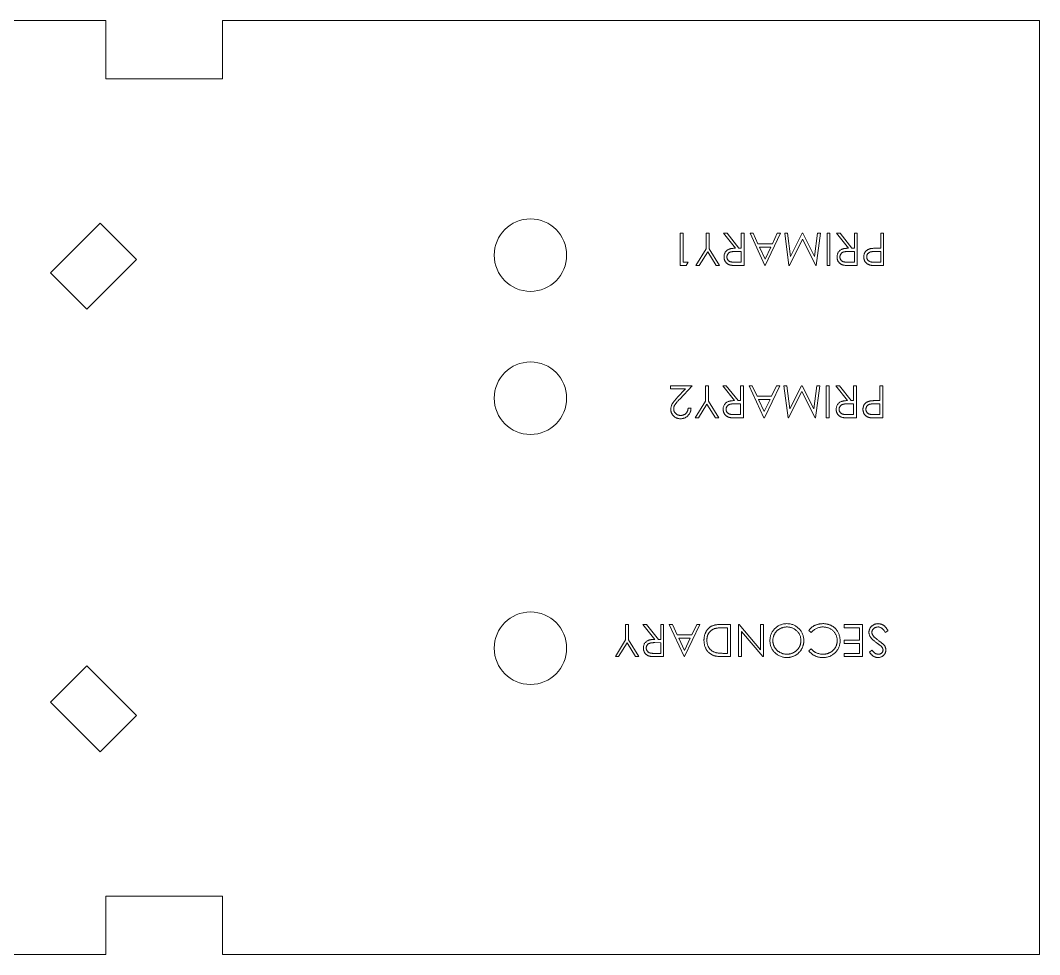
# Model space of a CAD drawing. Header units: millimetres. Extents: x 484 to 740, y 11 to 485.
# Drawn here: x 627.3 to 738.2, y 239.4 to 341 of the extents above; entities that cross this region are included whole.
import ezdxf

# ---------------------------------------------------------------- set-up
doc = ezdxf.new("R2010")
doc.units = ezdxf.units.MM

msp = doc.modelspace()

# ---------------------------------------------------------------- linework, layer by layer
at = {"color": 7, "linetype": 'Continuous', "lineweight": 15}
for p, q in [((636.62, 341), (585.82, 341)), ((636.62, 334.65), (636.62, 341)), ((649.32, 341), (649.32, 334.65)), ((738.22, 341), (649.32, 341)), ((738.22, 239.4), (738.22, 341)), ((649.32, 334.65), (636.62, 334.65)), ((636, 318.93), (630.61, 313.55)), ((639.95, 314.98), (636, 318.93)), ((699.12, 317.84), (699.44, 317.84)), ((699.12, 314.34), (699.12, 317.84)), ((699.44, 317.84), (699.44, 314.69)), ((701.95, 317.84), (702.26, 317.84)), ((701.95, 316.17), (701.95, 317.84)), ((702.26, 317.84), (702.26, 316.17)), ((703.84, 317.84), (704.22, 317.84)), ((705.12, 316.22), (703.84, 317.84)), ((704.22, 317.84), (705.51, 316.22)), ((705.76, 316.22), (705.76, 317.84)), ((705.76, 317.84), (706.08, 317.84)), ((706.08, 317.84), (706.08, 314.34)), ((706.71, 317.84), (707.05, 317.84)), ((708.32, 314.34), (706.71, 317.84)), ((707.05, 317.84), (707.57, 316.71)), ((710.03, 317.84), (708.37, 314.34)), ((709.15, 316.71), (709.68, 317.84)), ((709.68, 317.84), (710.03, 317.84)), ((710.48, 317.84), (710.79, 317.84)), ((710.94, 314.34), (710.48, 317.84)), ((710.79, 317.84), (711.13, 315.32)), ((712.43, 317.21), (710.99, 314.34)), ((711.13, 315.32), (712.39, 317.84)), ((712.39, 317.84), (712.46, 317.84)), ((713.87, 314.34), (712.43, 317.21)), ((712.46, 317.84), (713.73, 315.31)), ((713.73, 315.31), (714.06, 317.84)), ((714.38, 317.84), (713.92, 314.34)), ((714.06, 317.84), (714.38, 317.84)), ((715.1, 314.34), (715.1, 317.84)), ((715.1, 317.84), (715.41, 317.84)), ((715.41, 317.84), (715.41, 314.34)), ((716.13, 317.84), (716.52, 317.84)), ((717.42, 316.22), (716.13, 317.84)), ((716.52, 317.84), (717.8, 316.22)), ((718.06, 316.22), (718.06, 317.84)), ((718.06, 317.84), (718.37, 317.84)), ((718.37, 317.84), (718.37, 314.34)), ((720.93, 316.22), (720.93, 317.84)), ((720.93, 317.84), (721.25, 317.84)), ((721.25, 317.84), (721.25, 314.34)), ((700.83, 314.34), (701.95, 316.17)), ((702.26, 316.17), (703.39, 314.34)), ((705.51, 316.22), (705.76, 316.22)), ((707.57, 316.71), (709.15, 316.71)), ((708.98, 316.35), (707.73, 316.35)), ((707.73, 316.35), (708.35, 315.02)), ((708.35, 315.02), (708.98, 316.35)), ((717.8, 316.22), (718.06, 316.22)), ((720.68, 316.22), (720.93, 316.22)), ((634.57, 309.59), (639.95, 314.98)), ((702.11, 315.84), (701.19, 314.34)), ((703.03, 314.34), (702.11, 315.84)), ((705.76, 315.86), (705.12, 315.87)), ((705.76, 314.69), (705.76, 315.86)), ((718.06, 315.86), (717.42, 315.87)), ((718.06, 314.69), (718.06, 315.86)), ((720.93, 315.86), (720.32, 315.87)), ((720.93, 314.69), (720.93, 315.86)), ((699.77, 314.34), (699.12, 314.34)), ((699.44, 314.69), (699.98, 314.69)), ((699.98, 314.69), (699.77, 314.34)), ((701.19, 314.34), (700.83, 314.34)), ((703.39, 314.34), (703.03, 314.34)), ((705.11, 314.69), (705.76, 314.69)), ((706.08, 314.34), (705.38, 314.34)), ((708.37, 314.34), (708.32, 314.34)), ((710.99, 314.34), (710.94, 314.34)), ((713.92, 314.34), (713.87, 314.34)), ((715.41, 314.34), (715.1, 314.34)), ((717.4, 314.69), (718.06, 314.69)), ((718.37, 314.34), (717.67, 314.34)), ((720.29, 314.69), (720.93, 314.69)), ((721.25, 314.34), (720.56, 314.34)), ((630.61, 313.55), (634.57, 309.59)), ((698.05, 301.26), (700.43, 301.26)), ((698.05, 300.91), (698.05, 301.26)), ((699.68, 300.91), (698.05, 300.91)), ((698.8, 299.97), (699.68, 300.91)), ((700.43, 301.26), (699.07, 299.82)), ((701.86, 301.26), (702.18, 301.26)), ((701.86, 299.6), (701.86, 301.26)), ((702.18, 301.26), (702.18, 299.6)), ((703.75, 301.26), (704.13, 301.26)), ((705.03, 299.65), (703.75, 301.26)), ((704.13, 301.26), (705.42, 299.65)), ((705.68, 299.65), (705.68, 301.26)), ((705.68, 301.26), (705.99, 301.26)), ((705.99, 301.26), (705.99, 297.76)), ((706.62, 301.26), (706.96, 301.26)), ((708.23, 297.76), (706.62, 301.26)), ((706.96, 301.26), (707.48, 300.14)), ((709.94, 301.26), (708.28, 297.76)), ((709.06, 300.14), (709.6, 301.26)), ((709.6, 301.26), (709.94, 301.26)), ((710.39, 301.26), (710.7, 301.26)), ((710.85, 297.76), (710.39, 301.26)), ((710.7, 301.26), (711.04, 298.75)), ((712.34, 300.64), (710.9, 297.76)), ((711.04, 298.75), (712.3, 301.26)), ((712.3, 301.26), (712.37, 301.26)), ((713.78, 297.76), (712.34, 300.64)), ((712.37, 301.26), (713.64, 298.74)), ((713.64, 298.74), (713.97, 301.26)), ((714.29, 301.26), (713.83, 297.76)), ((713.97, 301.26), (714.29, 301.26)), ((715.01, 297.76), (715.01, 301.26)), ((715.01, 301.26), (715.32, 301.26)), ((715.32, 301.26), (715.32, 297.76)), ((716.04, 301.26), (716.43, 301.26)), ((717.33, 299.65), (716.04, 301.26)), ((716.43, 301.26), (717.71, 299.65)), ((717.97, 299.65), (717.97, 301.26)), ((717.97, 301.26), (718.28, 301.26)), ((718.28, 301.26), (718.28, 297.76)), ((720.84, 299.65), (720.84, 301.26)), ((720.84, 301.26), (721.16, 301.26)), ((721.16, 301.26), (721.16, 297.76)), ((700.74, 297.76), (701.86, 299.6)), ((702.18, 299.6), (703.3, 297.76)), ((705.42, 299.65), (705.68, 299.65)), ((707.48, 300.14), (709.06, 300.14)), ((707.64, 299.78), (708.26, 298.45)), ((708.89, 299.78), (707.64, 299.78)), ((708.26, 298.45), (708.89, 299.78)), ((717.71, 299.65), (717.97, 299.65)), ((720.59, 299.65), (720.84, 299.65)), ((699.98, 298.84), (700.29, 298.84)), ((702.02, 299.27), (701.1, 297.76)), ((702.94, 297.76), (702.02, 299.27)), ((705.68, 299.29), (705.03, 299.3)), ((705.68, 298.12), (705.68, 299.29)), ((717.97, 299.29), (717.33, 299.3)), ((717.97, 298.12), (717.97, 299.29)), ((720.84, 299.29), (720.23, 299.3)), ((720.84, 298.12), (720.84, 299.29)), ((701.1, 297.76), (700.74, 297.76)), ((703.3, 297.76), (702.94, 297.76)), ((705.02, 298.12), (705.68, 298.12)), ((705.99, 297.76), (705.29, 297.76)), ((708.28, 297.76), (708.23, 297.76)), ((710.9, 297.76), (710.85, 297.76)), ((713.83, 297.76), (713.78, 297.76)), ((715.32, 297.76), (715.01, 297.76)), ((717.31, 298.12), (717.97, 298.12)), ((718.28, 297.76), (717.58, 297.76)), ((720.2, 298.12), (720.84, 298.12)), ((721.16, 297.76), (720.47, 297.76)), ((693.18, 275.3), (693.49, 275.3)), ((693.18, 273.63), (693.18, 275.3)), ((693.49, 275.3), (693.49, 273.63)), ((695.06, 275.3), (695.45, 275.3)), ((696.35, 273.68), (695.06, 275.3)), ((695.45, 275.3), (696.74, 273.68)), ((696.99, 273.68), (696.99, 275.3)), ((696.99, 275.3), (697.31, 275.3)), ((697.31, 275.3), (697.31, 271.8)), ((697.93, 275.3), (698.28, 275.3)), ((699.55, 271.8), (697.93, 275.3)), ((698.28, 275.3), (698.79, 274.17)), ((701.25, 275.3), (699.59, 271.8)), ((700.38, 274.17), (700.91, 275.3)), ((700.91, 275.3), (701.25, 275.3)), ((703.49, 275.3), (704.57, 275.3)), ((704.57, 275.3), (704.57, 271.8)), ((705.47, 275.3), (705.54, 275.3)), ((705.47, 271.8), (705.47, 275.3)), ((705.54, 275.3), (707.85, 272.55)), ((707.85, 275.3), (708.16, 275.3)), ((707.85, 272.55), (707.85, 275.3)), ((708.16, 275.3), (708.16, 271.8)), ((716.96, 274.94), (716.96, 275.3)), ((716.96, 275.3), (718.93, 275.3)), ((718.93, 275.3), (718.93, 271.8)), ((698.79, 274.17), (700.38, 274.17)), ((704.26, 274.94), (703.86, 274.94)), ((704.26, 272.16), (704.26, 274.94)), ((705.79, 274.55), (705.79, 271.8)), ((708.1, 271.8), (705.79, 274.55)), ((713.38, 274.44), (713.1, 274.65)), ((718.62, 274.94), (716.96, 274.94)), ((718.62, 273.59), (718.62, 274.94)), ((721.72, 274.62), (721.42, 274.44)), ((692.06, 271.8), (693.18, 273.63)), ((693.33, 273.3), (692.42, 271.8)), ((694.25, 271.8), (693.33, 273.3)), ((693.49, 273.63), (694.61, 271.8)), ((696.99, 273.32), (696.35, 273.33)), ((696.74, 273.68), (696.99, 273.68)), ((696.99, 272.16), (696.99, 273.32)), ((698.96, 273.82), (699.58, 272.48)), ((700.21, 273.82), (698.96, 273.82)), ((699.58, 272.48), (700.21, 273.82)), ((716.96, 273.59), (718.62, 273.59)), ((716.96, 273.23), (716.96, 273.59)), ((718.62, 273.23), (716.96, 273.23)), ((718.62, 272.16), (718.62, 273.23)), ((692.42, 271.8), (692.06, 271.8)), ((694.61, 271.8), (694.25, 271.8)), ((696.34, 272.16), (696.99, 272.16)), ((697.31, 271.8), (696.61, 271.8)), ((699.59, 271.8), (699.55, 271.8)), ((704.57, 271.8), (703.87, 271.8)), ((704.01, 272.16), (704.26, 272.16)), ((705.79, 271.8), (705.47, 271.8)), ((708.16, 271.8), (708.1, 271.8)), ((713.1, 272.44), (713.38, 272.65)), ((716.96, 272.16), (718.62, 272.16)), ((716.96, 271.8), (716.96, 272.16)), ((718.93, 271.8), (716.96, 271.8)), ((719.7, 272.3), (719.98, 272.51)), ((634.57, 270.8), (630.61, 266.85)), ((639.95, 265.41), (634.57, 270.8)), ((630.61, 266.85), (636, 261.46)), ((636, 261.46), (639.95, 265.41)), ((636.62, 245.75), (649.32, 245.75)), ((636.62, 239.4), (636.62, 245.75)), ((649.32, 245.75), (649.32, 239.4)), ((585.82, 239.4), (636.62, 239.4)), ((649.32, 239.4), (738.22, 239.4))]:
    msp.add_line(p, q, dxfattribs=at)
for centre in [(682.82, 315.47), (682.82, 299.91), (682.82, 272.72)]:
    msp.add_circle(centre, 3.94, dxfattribs=at)
for points, knots in [([(703.88, 315.27), (703.88, 315.32), (703.88, 315.41), (703.91, 315.54), (703.95, 315.66), (704.02, 315.78), (704.09, 315.88), (704.18, 315.97), (704.29, 316.05), (704.39, 316.1), (704.48, 316.13), (704.55, 316.16), (704.63, 316.18), (704.72, 316.19), (704.81, 316.2), (704.91, 316.21), (705.01, 316.22), (705.08, 316.22), (705.12, 316.22)], [0, 0, 0, 0, 0.07878, 0.153721, 0.226714, 0.299191, 0.37119, 0.443006, 0.516689, 0.593217, 0.633873, 0.676989, 0.7229, 0.771959, 0.824211, 0.879379, 0.937948, 1, 1, 1, 1]), ([(716.18, 315.27), (716.18, 315.32), (716.18, 315.41), (716.21, 315.54), (716.25, 315.66), (716.31, 315.78), (716.39, 315.88), (716.48, 315.97), (716.59, 316.05), (716.69, 316.1), (716.78, 316.13), (716.85, 316.16), (716.93, 316.18), (717.01, 316.19), (717.11, 316.2), (717.2, 316.21), (717.31, 316.22), (717.38, 316.22), (717.42, 316.22)], [0, 0, 0, 0, 0.07878, 0.153721, 0.226714, 0.299191, 0.37119, 0.443006, 0.516689, 0.593217, 0.633873, 0.676989, 0.7229, 0.771959, 0.824211, 0.879379, 0.937948, 1, 1, 1, 1]), ([(719.09, 315.27), (719.09, 315.3), (719.09, 315.36), (719.1, 315.44), (719.12, 315.52), (719.14, 315.6), (719.16, 315.67), (719.19, 315.73), (719.23, 315.8), (719.28, 315.86), (719.33, 315.91), (719.38, 315.96), (719.44, 316.01), (719.5, 316.05), (719.57, 316.08), (719.64, 316.11), (719.71, 316.14), (719.76, 316.16), (719.79, 316.16)], [0, 0, 0, 0, 0.070119, 0.137192, 0.202016, 0.264631, 0.326117, 0.38601, 0.445812, 0.505298, 0.564633, 0.624283, 0.683902, 0.743953, 0.805388, 0.868388, 0.933084, 1, 1, 1, 1]), ([(719.79, 316.16), (719.81, 316.17), (719.86, 316.18), (719.94, 316.19), (720.03, 316.2), (720.14, 316.21), (720.25, 316.21), (720.38, 316.22), (720.53, 316.22), (720.63, 316.22), (720.68, 316.22)], [0, 0, 0, 0, 0.075173, 0.164746, 0.268017, 0.385912, 0.517789, 0.663691, 0.824413, 1, 1, 1, 1]), ([(704.59, 314.38), (704.56, 314.39), (704.51, 314.4), (704.44, 314.43), (704.37, 314.46), (704.3, 314.5), (704.24, 314.54), (704.18, 314.58), (704.13, 314.63), (704.08, 314.69), (704.03, 314.75), (703.99, 314.82), (703.96, 314.88), (703.93, 314.95), (703.91, 315.03), (703.89, 315.11), (703.88, 315.19), (703.88, 315.24), (703.88, 315.27)], [0, 0, 0, 0, 0.064217, 0.127064, 0.188745, 0.249132, 0.309453, 0.369827, 0.43065, 0.492352, 0.554072, 0.61569, 0.676798, 0.738439, 0.801317, 0.865185, 0.931641, 1, 1, 1, 1]), ([(705.12, 315.87), (705.09, 315.87), (705.04, 315.87), (704.95, 315.86), (704.87, 315.86), (704.8, 315.85), (704.74, 315.84), (704.68, 315.83), (704.62, 315.82), (704.56, 315.8), (704.49, 315.77), (704.41, 315.72), (704.35, 315.66), (704.29, 315.59), (704.25, 315.52), (704.22, 315.44), (704.2, 315.36), (704.2, 315.3), (704.19, 315.27)], [0, 0, 0, 0, 0.071668, 0.138913, 0.201185, 0.259124, 0.312255, 0.360682, 0.405086, 0.445102, 0.518778, 0.589462, 0.658462, 0.727283, 0.796322, 0.863175, 0.930949, 1, 1, 1, 1]), ([(704.19, 315.27), (704.2, 315.24), (704.2, 315.19), (704.22, 315.11), (704.25, 315.03), (704.29, 314.96), (704.35, 314.89), (704.41, 314.83), (704.48, 314.79), (704.55, 314.76), (704.61, 314.74), (704.66, 314.73), (704.72, 314.72), (704.78, 314.71), (704.85, 314.7), (704.93, 314.7), (705.02, 314.69), (705.08, 314.69), (705.11, 314.69)], [0, 0, 0, 0, 0.068814, 0.136365, 0.204019, 0.273064, 0.342913, 0.410965, 0.479169, 0.549308, 0.587652, 0.630647, 0.678879, 0.731934, 0.791111, 0.855283, 0.925086, 1, 1, 1, 1]), ([(716.88, 314.38), (716.85, 314.39), (716.8, 314.4), (716.73, 314.43), (716.66, 314.46), (716.6, 314.5), (716.53, 314.54), (716.48, 314.58), (716.42, 314.63), (716.37, 314.69), (716.32, 314.75), (716.28, 314.82), (716.25, 314.88), (716.22, 314.95), (716.2, 315.03), (716.19, 315.11), (716.18, 315.19), (716.18, 315.24), (716.18, 315.27)], [0, 0, 0, 0, 0.064217, 0.127064, 0.188745, 0.249132, 0.309453, 0.369827, 0.43065, 0.492352, 0.554072, 0.61569, 0.676798, 0.738439, 0.801317, 0.865185, 0.931641, 1, 1, 1, 1]), ([(717.42, 315.87), (717.39, 315.87), (717.33, 315.87), (717.25, 315.86), (717.17, 315.86), (717.1, 315.85), (717.03, 315.84), (716.97, 315.83), (716.92, 315.82), (716.85, 315.8), (716.78, 315.77), (716.71, 315.72), (716.64, 315.66), (716.59, 315.59), (716.54, 315.52), (716.51, 315.44), (716.49, 315.36), (716.49, 315.3), (716.49, 315.27)], [0, 0, 0, 0, 0.071668, 0.138913, 0.201185, 0.259124, 0.312255, 0.360682, 0.405086, 0.445102, 0.518778, 0.589462, 0.658462, 0.727283, 0.796322, 0.863175, 0.930949, 1, 1, 1, 1]), ([(716.49, 315.27), (716.49, 315.24), (716.49, 315.19), (716.51, 315.11), (716.55, 315.03), (716.59, 314.96), (716.64, 314.89), (716.71, 314.83), (716.78, 314.79), (716.84, 314.76), (716.9, 314.74), (716.95, 314.73), (717.01, 314.72), (717.08, 314.71), (717.15, 314.7), (717.23, 314.7), (717.31, 314.69), (717.37, 314.69), (717.4, 314.69)], [0, 0, 0, 0, 0.068814, 0.136365, 0.204019, 0.273064, 0.342913, 0.410965, 0.479169, 0.549308, 0.587652, 0.630647, 0.678879, 0.731934, 0.791111, 0.855283, 0.925086, 1, 1, 1, 1]), ([(719.76, 314.39), (719.74, 314.39), (719.69, 314.41), (719.62, 314.43), (719.56, 314.47), (719.49, 314.5), (719.43, 314.54), (719.38, 314.59), (719.33, 314.64), (719.28, 314.69), (719.23, 314.75), (719.2, 314.82), (719.16, 314.88), (719.14, 314.95), (719.12, 315.03), (719.1, 315.11), (719.09, 315.19), (719.09, 315.25), (719.09, 315.27)], [0, 0, 0, 0, 0.062481, 0.12349, 0.183411, 0.243153, 0.302127, 0.36171, 0.421842, 0.482932, 0.544552, 0.605681, 0.66768, 0.729984, 0.794551, 0.860346, 0.928907, 1, 1, 1, 1]), ([(720.32, 315.87), (720.29, 315.87), (720.23, 315.87), (720.15, 315.86), (720.07, 315.86), (720, 315.85), (719.93, 315.84), (719.88, 315.83), (719.82, 315.82), (719.76, 315.8), (719.69, 315.77), (719.62, 315.72), (719.56, 315.66), (719.5, 315.6), (719.46, 315.52), (719.43, 315.45), (719.41, 315.36), (719.41, 315.3), (719.41, 315.28)], [0, 0, 0, 0, 0.072538, 0.140034, 0.202496, 0.260575, 0.313228, 0.361583, 0.404878, 0.444127, 0.5164, 0.586507, 0.655085, 0.724384, 0.793974, 0.861638, 0.930111, 1, 1, 1, 1]), ([(719.41, 315.28), (719.41, 315.25), (719.41, 315.19), (719.43, 315.11), (719.46, 315.03), (719.5, 314.96), (719.56, 314.89), (719.62, 314.83), (719.69, 314.79), (719.75, 314.76), (719.81, 314.74), (719.86, 314.73), (719.92, 314.72), (719.98, 314.71), (720.05, 314.7), (720.12, 314.7), (720.21, 314.69), (720.26, 314.69), (720.29, 314.69)], [0, 0, 0, 0, 0.070044, 0.139238, 0.208197, 0.279173, 0.349987, 0.418354, 0.48761, 0.557411, 0.59533, 0.637964, 0.685913, 0.738185, 0.796103, 0.858517, 0.926658, 1, 1, 1, 1]), ([(705.38, 314.34), (705.33, 314.34), (705.24, 314.34), (705.11, 314.34), (705, 314.34), (704.89, 314.35), (704.8, 314.35), (704.72, 314.36), (704.65, 314.37), (704.6, 314.38), (704.59, 314.38)], [0, 0, 0, 0, 0.1762578, 0.3384344, 0.4848221, 0.6171576, 0.7346984, 0.8373852, 0.9263724, 1, 1, 1, 1]), ([(717.67, 314.34), (717.63, 314.34), (717.54, 314.34), (717.41, 314.34), (717.29, 314.34), (717.19, 314.35), (717.09, 314.35), (717.01, 314.36), (716.94, 314.37), (716.9, 314.38), (716.88, 314.38)], [0, 0, 0, 0, 0.1762578, 0.3384344, 0.4848221, 0.6171576, 0.7346984, 0.8373852, 0.9263724, 1, 1, 1, 1]), ([(720.56, 314.34), (720.51, 314.34), (720.42, 314.34), (720.29, 314.34), (720.17, 314.34), (720.07, 314.35), (719.97, 314.35), (719.89, 314.36), (719.82, 314.37), (719.78, 314.38), (719.76, 314.39)], [0, 0, 0, 0, 0.176956, 0.339055, 0.486318, 0.618781, 0.735619, 0.838742, 0.926457, 1, 1, 1, 1]), ([(698.09, 298.72), (698.09, 298.76), (698.1, 298.86), (698.13, 299), (698.17, 299.14), (698.22, 299.25), (698.28, 299.34), (698.33, 299.41), (698.39, 299.49), (698.45, 299.58), (698.53, 299.67), (698.61, 299.76), (698.7, 299.87), (698.77, 299.94), (698.8, 299.97)], [0, 0, 0, 0, 0.098702, 0.195672, 0.292422, 0.391343, 0.444462, 0.504229, 0.570352, 0.642546, 0.722288, 0.807921, 0.90047, 1, 1, 1, 1]), ([(699.07, 299.82), (699.03, 299.78), (698.97, 299.72), (698.88, 299.62), (698.8, 299.53), (698.73, 299.45), (698.67, 299.37), (698.61, 299.3), (698.57, 299.24), (698.52, 299.17), (698.47, 299.08), (698.43, 298.97), (698.41, 298.86), (698.41, 298.78), (698.41, 298.74)], [0, 0, 0, 0, 0.1108026, 0.2128292, 0.3061013, 0.3906473, 0.4669245, 0.534481, 0.5935869, 0.644557, 0.7362005, 0.825024, 0.9119856, 1, 1, 1, 1]), ([(703.79, 298.7), (703.79, 298.75), (703.79, 298.84), (703.82, 298.97), (703.87, 299.09), (703.93, 299.21), (704, 299.31), (704.09, 299.4), (704.2, 299.48), (704.3, 299.53), (704.39, 299.56), (704.46, 299.59), (704.54, 299.6), (704.63, 299.62), (704.72, 299.63), (704.82, 299.64), (704.92, 299.65), (704.99, 299.65), (705.03, 299.65)], [0, 0, 0, 0, 0.07878, 0.153721, 0.226714, 0.299191, 0.37119, 0.443006, 0.516689, 0.593217, 0.633873, 0.676989, 0.7229, 0.771959, 0.824211, 0.879379, 0.937948, 1, 1, 1, 1]), ([(716.09, 298.7), (716.09, 298.75), (716.09, 298.84), (716.12, 298.97), (716.16, 299.09), (716.22, 299.21), (716.3, 299.31), (716.39, 299.4), (716.5, 299.48), (716.6, 299.53), (716.69, 299.56), (716.76, 299.59), (716.84, 299.6), (716.92, 299.62), (717.02, 299.63), (717.11, 299.64), (717.22, 299.65), (717.29, 299.65), (717.33, 299.65)], [0, 0, 0, 0, 0.0787802, 0.1537206, 0.2267135, 0.2991912, 0.37119, 0.4430064, 0.5166892, 0.5932172, 0.6338729, 0.6769891, 0.7228995, 0.7719586, 0.8242113, 0.8793787, 0.9379481, 1, 1, 1, 1]), ([(719, 298.7), (719, 298.73), (719, 298.79), (719.01, 298.87), (719.03, 298.95), (719.05, 299.02), (719.07, 299.1), (719.11, 299.16), (719.14, 299.23), (719.19, 299.28), (719.24, 299.34), (719.29, 299.39), (719.35, 299.44), (719.41, 299.48), (719.48, 299.51), (719.55, 299.54), (719.62, 299.57), (719.67, 299.58), (719.7, 299.59)], [0, 0, 0, 0, 0.0701189, 0.1371924, 0.2020162, 0.2646314, 0.3261165, 0.3860103, 0.4458118, 0.5052977, 0.5646333, 0.6242826, 0.683902, 0.7439528, 0.8053877, 0.868388, 0.933084, 1, 1, 1, 1]), ([(719.7, 299.59), (719.72, 299.6), (719.77, 299.61), (719.85, 299.62), (719.94, 299.63), (720.05, 299.64), (720.16, 299.64), (720.3, 299.65), (720.44, 299.65), (720.54, 299.65), (720.59, 299.65)], [0, 0, 0, 0, 0.075173, 0.164746, 0.268017, 0.385912, 0.517789, 0.663691, 0.824413, 1, 1, 1, 1]), ([(699.15, 297.68), (699.11, 297.68), (699.04, 297.68), (698.93, 297.69), (698.82, 297.72), (698.72, 297.75), (698.63, 297.79), (698.54, 297.85), (698.46, 297.91), (698.38, 297.98), (698.31, 298.06), (698.26, 298.15), (698.2, 298.23), (698.16, 298.32), (698.13, 298.42), (698.11, 298.51), (698.09, 298.61), (698.09, 298.68), (698.09, 298.72)], [0, 0, 0, 0, 0.069475, 0.136517, 0.200789, 0.26383, 0.325735, 0.387291, 0.449509, 0.512968, 0.576275, 0.63758, 0.697903, 0.757172, 0.816599, 0.876653, 0.93729, 1, 1, 1, 1]), ([(698.41, 298.74), (698.41, 298.72), (698.41, 298.67), (698.42, 298.6), (698.44, 298.54), (698.46, 298.47), (698.49, 298.41), (698.53, 298.35), (698.57, 298.3), (698.63, 298.24), (698.68, 298.19), (698.74, 298.15), (698.8, 298.11), (698.87, 298.09), (698.94, 298.06), (699.01, 298.05), (699.09, 298.04), (699.14, 298.03), (699.17, 298.03)], [0, 0, 0, 0, 0.061965, 0.122122, 0.180988, 0.239933, 0.299906, 0.359989, 0.421776, 0.486576, 0.551535, 0.615018, 0.677259, 0.73973, 0.80305, 0.866495, 0.931973, 1, 1, 1, 1]), ([(700.29, 298.84), (700.29, 298.8), (700.28, 298.72), (700.27, 298.6), (700.24, 298.48), (700.2, 298.38), (700.15, 298.27), (700.1, 298.18), (700.03, 298.09), (699.95, 298), (699.87, 297.93), (699.78, 297.86), (699.69, 297.8), (699.59, 297.75), (699.49, 297.72), (699.38, 297.69), (699.26, 297.68), (699.19, 297.68), (699.15, 297.68)], [0, 0, 0, 0, 0.0687908, 0.1351033, 0.1989787, 0.2619043, 0.323495, 0.3851954, 0.4469692, 0.5097648, 0.5722506, 0.6334052, 0.6932512, 0.7525832, 0.8125793, 0.8732751, 0.9355499, 1, 1, 1, 1]), ([(699.17, 298.03), (699.19, 298.03), (699.25, 298.04), (699.33, 298.05), (699.4, 298.06), (699.47, 298.09), (699.54, 298.12), (699.61, 298.15), (699.67, 298.2), (699.72, 298.25), (699.78, 298.3), (699.82, 298.36), (699.86, 298.43), (699.9, 298.5), (699.93, 298.58), (699.95, 298.66), (699.97, 298.75), (699.97, 298.81), (699.98, 298.84)], [0, 0, 0, 0, 0.0644387, 0.1265469, 0.1868872, 0.2458775, 0.3040409, 0.3621912, 0.4209759, 0.4806603, 0.5406003, 0.6006891, 0.6619358, 0.7244425, 0.7890384, 0.8563138, 0.926352, 1, 1, 1, 1]), ([(704.5, 297.81), (704.47, 297.82), (704.42, 297.83), (704.35, 297.86), (704.28, 297.89), (704.21, 297.92), (704.15, 297.97), (704.09, 298.01), (704.04, 298.06), (703.99, 298.12), (703.94, 298.18), (703.9, 298.25), (703.87, 298.31), (703.84, 298.38), (703.82, 298.46), (703.8, 298.54), (703.79, 298.62), (703.79, 298.67), (703.79, 298.7)], [0, 0, 0, 0, 0.064217, 0.127064, 0.188745, 0.249132, 0.309453, 0.369827, 0.43065, 0.492352, 0.554072, 0.61569, 0.676798, 0.738439, 0.801317, 0.865185, 0.931641, 1, 1, 1, 1]), ([(705.03, 299.3), (705, 299.3), (704.95, 299.3), (704.86, 299.29), (704.78, 299.29), (704.71, 299.28), (704.65, 299.27), (704.59, 299.26), (704.53, 299.25), (704.47, 299.23), (704.4, 299.19), (704.32, 299.15), (704.26, 299.09), (704.2, 299.02), (704.16, 298.95), (704.13, 298.87), (704.11, 298.79), (704.11, 298.73), (704.1, 298.7)], [0, 0, 0, 0, 0.071668, 0.138913, 0.201185, 0.259124, 0.312255, 0.360682, 0.405086, 0.445102, 0.518778, 0.589462, 0.658462, 0.727283, 0.796322, 0.863175, 0.930949, 1, 1, 1, 1]), ([(704.1, 298.7), (704.11, 298.67), (704.11, 298.62), (704.13, 298.53), (704.16, 298.46), (704.2, 298.39), (704.26, 298.32), (704.32, 298.26), (704.39, 298.22), (704.46, 298.19), (704.52, 298.17), (704.57, 298.16), (704.63, 298.15), (704.69, 298.14), (704.76, 298.13), (704.84, 298.13), (704.93, 298.12), (704.99, 298.12), (705.02, 298.12)], [0, 0, 0, 0, 0.068814, 0.136365, 0.204019, 0.273064, 0.342913, 0.410965, 0.479169, 0.549308, 0.587652, 0.630647, 0.678879, 0.731934, 0.791111, 0.855283, 0.925086, 1, 1, 1, 1]), ([(716.79, 297.81), (716.77, 297.82), (716.71, 297.83), (716.64, 297.86), (716.57, 297.89), (716.51, 297.92), (716.44, 297.97), (716.39, 298.01), (716.33, 298.06), (716.28, 298.12), (716.23, 298.18), (716.19, 298.25), (716.16, 298.31), (716.13, 298.38), (716.11, 298.46), (716.1, 298.54), (716.09, 298.62), (716.09, 298.67), (716.09, 298.7)], [0, 0, 0, 0, 0.064217, 0.127064, 0.188745, 0.249132, 0.309453, 0.369827, 0.43065, 0.492352, 0.554072, 0.61569, 0.676798, 0.738439, 0.801317, 0.865185, 0.931641, 1, 1, 1, 1]), ([(717.33, 299.3), (717.3, 299.3), (717.24, 299.3), (717.16, 299.29), (717.08, 299.29), (717.01, 299.28), (716.94, 299.27), (716.88, 299.26), (716.83, 299.25), (716.76, 299.23), (716.69, 299.19), (716.62, 299.15), (716.55, 299.09), (716.5, 299.02), (716.45, 298.95), (716.42, 298.87), (716.4, 298.79), (716.4, 298.73), (716.4, 298.7)], [0, 0, 0, 0, 0.071668, 0.138913, 0.201185, 0.259124, 0.312255, 0.360682, 0.405086, 0.445102, 0.518778, 0.589462, 0.658462, 0.727283, 0.796322, 0.863175, 0.930949, 1, 1, 1, 1]), ([(716.4, 298.7), (716.4, 298.67), (716.4, 298.62), (716.42, 298.53), (716.46, 298.46), (716.5, 298.39), (716.55, 298.32), (716.62, 298.26), (716.69, 298.22), (716.75, 298.19), (716.81, 298.17), (716.86, 298.16), (716.92, 298.15), (716.99, 298.14), (717.06, 298.13), (717.14, 298.13), (717.22, 298.12), (717.28, 298.12), (717.31, 298.12)], [0, 0, 0, 0, 0.068814, 0.136365, 0.204019, 0.273064, 0.342913, 0.410965, 0.479169, 0.549308, 0.587652, 0.630647, 0.678879, 0.731934, 0.791111, 0.855283, 0.925086, 1, 1, 1, 1]), ([(719.67, 297.82), (719.65, 297.82), (719.6, 297.84), (719.53, 297.86), (719.47, 297.89), (719.4, 297.93), (719.34, 297.97), (719.29, 298.02), (719.24, 298.07), (719.19, 298.12), (719.14, 298.18), (719.11, 298.25), (719.07, 298.31), (719.05, 298.38), (719.03, 298.46), (719.01, 298.54), (719, 298.62), (719, 298.68), (719, 298.7)], [0, 0, 0, 0, 0.062481, 0.12349, 0.183411, 0.243153, 0.302127, 0.36171, 0.421842, 0.482932, 0.544552, 0.605681, 0.66768, 0.729984, 0.794551, 0.860346, 0.928907, 1, 1, 1, 1]), ([(720.23, 299.3), (720.2, 299.3), (720.14, 299.3), (720.06, 299.29), (719.98, 299.29), (719.91, 299.28), (719.84, 299.27), (719.79, 299.26), (719.73, 299.25), (719.67, 299.23), (719.6, 299.2), (719.53, 299.15), (719.47, 299.09), (719.41, 299.03), (719.37, 298.95), (719.34, 298.87), (719.32, 298.79), (719.32, 298.73), (719.32, 298.71)], [0, 0, 0, 0, 0.072538, 0.140034, 0.202496, 0.260575, 0.313228, 0.361583, 0.404878, 0.444127, 0.5164, 0.586507, 0.655085, 0.724384, 0.793974, 0.861638, 0.930111, 1, 1, 1, 1]), ([(719.32, 298.71), (719.32, 298.68), (719.32, 298.62), (719.34, 298.54), (719.37, 298.46), (719.41, 298.39), (719.47, 298.32), (719.53, 298.26), (719.6, 298.22), (719.66, 298.19), (719.72, 298.17), (719.77, 298.16), (719.83, 298.15), (719.89, 298.14), (719.96, 298.13), (720.03, 298.13), (720.12, 298.12), (720.17, 298.12), (720.2, 298.12)], [0, 0, 0, 0, 0.070044, 0.139238, 0.208197, 0.279173, 0.349987, 0.418354, 0.48761, 0.557411, 0.59533, 0.637964, 0.685913, 0.738185, 0.796103, 0.858517, 0.926658, 1, 1, 1, 1]), ([(705.29, 297.76), (705.24, 297.76), (705.15, 297.77), (705.02, 297.77), (704.91, 297.77), (704.8, 297.78), (704.71, 297.78), (704.63, 297.79), (704.56, 297.8), (704.51, 297.81), (704.5, 297.81)], [0, 0, 0, 0, 0.1762578, 0.3384344, 0.4848221, 0.6171576, 0.7346984, 0.8373852, 0.9263724, 1, 1, 1, 1]), ([(717.58, 297.76), (717.54, 297.76), (717.45, 297.77), (717.32, 297.77), (717.2, 297.77), (717.1, 297.78), (717, 297.78), (716.92, 297.79), (716.85, 297.8), (716.81, 297.81), (716.79, 297.81)], [0, 0, 0, 0, 0.1762578, 0.3384344, 0.4848221, 0.6171576, 0.7346984, 0.8373852, 0.9263724, 1, 1, 1, 1]), ([(720.47, 297.76), (720.42, 297.76), (720.33, 297.76), (720.2, 297.77), (720.08, 297.77), (719.98, 297.78), (719.88, 297.78), (719.8, 297.79), (719.73, 297.8), (719.69, 297.81), (719.67, 297.82)], [0, 0, 0, 0, 0.176956, 0.339055, 0.486318, 0.618781, 0.735619, 0.838742, 0.926457, 1, 1, 1, 1]), ([(701.7, 273.59), (701.7, 273.63), (701.71, 273.72), (701.72, 273.84), (701.73, 273.97), (701.76, 274.08), (701.79, 274.2), (701.83, 274.31), (701.87, 274.41), (701.92, 274.52), (701.98, 274.61), (702.04, 274.7), (702.11, 274.79), (702.18, 274.86), (702.25, 274.93), (702.33, 275), (702.41, 275.06), (702.5, 275.11), (702.59, 275.15), (702.7, 275.19), (702.81, 275.22), (702.93, 275.25), (703.05, 275.27), (703.19, 275.29), (703.34, 275.3), (703.44, 275.3), (703.49, 275.3)], [0, 0, 0, 0, 0.0460807, 0.0908068, 0.1342953, 0.1770244, 0.2188227, 0.2602441, 0.3010799, 0.3416139, 0.3815834, 0.4201196, 0.4580746, 0.4947385, 0.5311946, 0.5669337, 0.6027127, 0.6383266, 0.6748532, 0.7134674, 0.7544418, 0.7978154, 0.8439895, 0.8930716, 0.9449633, 1, 1, 1, 1]), ([(708.88, 273.54), (708.88, 273.61), (708.89, 273.73), (708.91, 273.91), (708.95, 274.09), (709.01, 274.26), (709.09, 274.42), (709.18, 274.57), (709.29, 274.72), (709.41, 274.85), (709.55, 274.98), (709.69, 275.09), (709.85, 275.18), (710.01, 275.25), (710.17, 275.31), (710.35, 275.36), (710.53, 275.38), (710.65, 275.38), (710.72, 275.39)], [0, 0, 0, 0, 0.065227, 0.128569, 0.19032, 0.251378, 0.312388, 0.373789, 0.436431, 0.500567, 0.564687, 0.627136, 0.688455, 0.749246, 0.810155, 0.871671, 0.934773, 1, 1, 1, 1]), ([(710.73, 275.03), (710.69, 275.03), (710.63, 275.03), (710.52, 275.02), (710.42, 275), (710.33, 274.98), (710.23, 274.95), (710.13, 274.92), (710.04, 274.88), (709.95, 274.83), (709.87, 274.78), (709.78, 274.73), (709.71, 274.67), (709.64, 274.6), (709.57, 274.53), (709.51, 274.46), (709.45, 274.38), (709.4, 274.3), (709.35, 274.21), (709.31, 274.12), (709.27, 274.03), (709.25, 273.94), (709.22, 273.84), (709.21, 273.75), (709.2, 273.65), (709.2, 273.58), (709.2, 273.54)], [0, 0, 0, 0, 0.043633, 0.086538, 0.129177, 0.171436, 0.213416, 0.255266, 0.297369, 0.339941, 0.382347, 0.423953, 0.464871, 0.505572, 0.546003, 0.586568, 0.627065, 0.668271, 0.709549, 0.750428, 0.791096, 0.832027, 0.873136, 0.914611, 0.956956, 1, 1, 1, 1]), ([(710.72, 275.39), (710.78, 275.38), (710.91, 275.38), (711.09, 275.36), (711.27, 275.31), (711.43, 275.26), (711.59, 275.18), (711.75, 275.09), (711.89, 274.98), (712.03, 274.85), (712.15, 274.72), (712.26, 274.57), (712.36, 274.42), (712.43, 274.26), (712.49, 274.1), (712.53, 273.93), (712.56, 273.75), (712.56, 273.62), (712.56, 273.56)], [0, 0, 0, 0, 0.065819, 0.129747, 0.192072, 0.253459, 0.31457, 0.37628, 0.439026, 0.503267, 0.567493, 0.629705, 0.691, 0.751452, 0.812004, 0.87315, 0.935635, 1, 1, 1, 1]), ([(712.25, 273.56), (712.25, 273.61), (712.24, 273.71), (712.22, 273.86), (712.19, 274), (712.14, 274.13), (712.08, 274.26), (712, 274.38), (711.91, 274.5), (711.8, 274.6), (711.69, 274.7), (711.57, 274.79), (711.44, 274.86), (711.31, 274.92), (711.18, 274.97), (711.03, 275), (710.88, 275.02), (710.78, 275.03), (710.73, 275.03)], [0, 0, 0, 0, 0.064504, 0.126899, 0.187747, 0.24815, 0.308586, 0.369583, 0.431827, 0.49618, 0.560668, 0.623504, 0.68526, 0.746537, 0.808327, 0.870486, 0.934317, 1, 1, 1, 1]), ([(713.1, 274.65), (713.12, 274.68), (713.17, 274.74), (713.24, 274.82), (713.31, 274.89), (713.39, 274.96), (713.48, 275.03), (713.56, 275.09), (713.66, 275.15), (713.75, 275.2), (713.85, 275.24), (713.95, 275.28), (714.06, 275.31), (714.16, 275.34), (714.28, 275.36), (714.39, 275.38), (714.51, 275.38), (714.58, 275.39), (714.62, 275.39)], [0, 0, 0, 0, 0.061674, 0.123053, 0.183475, 0.243727, 0.304279, 0.364863, 0.425946, 0.487391, 0.54922, 0.611144, 0.673529, 0.736961, 0.800785, 0.866013, 0.932101, 1, 1, 1, 1]), ([(714.63, 275.03), (714.56, 275.03), (714.44, 275.02), (714.27, 274.99), (714.1, 274.95), (713.94, 274.88), (713.78, 274.8), (713.64, 274.7), (713.5, 274.58), (713.42, 274.49), (713.38, 274.44)], [0, 0, 0, 0, 0.1285152, 0.2529486, 0.3747547, 0.4959398, 0.6171806, 0.7409095, 0.8678111, 1, 1, 1, 1]), ([(714.62, 275.39), (714.66, 275.39), (714.74, 275.39), (714.85, 275.38), (714.95, 275.37), (715.06, 275.35), (715.16, 275.33), (715.25, 275.3), (715.35, 275.27), (715.44, 275.23), (715.53, 275.19), (715.62, 275.15), (715.7, 275.1), (715.78, 275.04), (715.86, 274.98), (715.93, 274.92), (716, 274.85), (716.04, 274.8), (716.07, 274.77)], [0, 0, 0, 0, 0.069663, 0.13775, 0.203917, 0.26878, 0.332414, 0.394754, 0.45618, 0.516996, 0.577396, 0.637198, 0.696999, 0.756756, 0.816554, 0.876948, 0.938132, 1, 1, 1, 1]), ([(716.2, 273.55), (716.2, 273.6), (716.19, 273.7), (716.17, 273.85), (716.14, 273.99), (716.09, 274.13), (716.03, 274.26), (715.95, 274.38), (715.86, 274.5), (715.75, 274.61), (715.64, 274.7), (715.52, 274.79), (715.38, 274.86), (715.25, 274.92), (715.1, 274.97), (714.95, 275), (714.79, 275.02), (714.68, 275.03), (714.63, 275.03)], [0, 0, 0, 0, 0.064323, 0.12629, 0.186726, 0.246146, 0.305576, 0.365429, 0.426326, 0.48884, 0.551725, 0.613919, 0.675484, 0.737334, 0.800229, 0.864502, 0.931041, 1, 1, 1, 1]), ([(719.65, 274.44), (719.65, 274.47), (719.65, 274.53), (719.67, 274.62), (719.69, 274.71), (719.72, 274.8), (719.76, 274.88), (719.82, 274.96), (719.87, 275.03), (719.94, 275.11), (720.02, 275.17), (720.1, 275.23), (720.18, 275.28), (720.27, 275.32), (720.36, 275.35), (720.45, 275.37), (720.55, 275.38), (720.62, 275.39), (720.65, 275.39)], [0, 0, 0, 0, 0.061484, 0.121775, 0.18092, 0.240256, 0.300114, 0.361146, 0.423501, 0.488669, 0.553954, 0.617581, 0.680238, 0.742187, 0.804663, 0.868259, 0.93302, 1, 1, 1, 1]), ([(720.65, 275.03), (720.62, 275.03), (720.56, 275.02), (720.47, 275.01), (720.38, 274.98), (720.3, 274.95), (720.22, 274.9), (720.16, 274.85), (720.1, 274.79), (720.05, 274.73), (720.01, 274.66), (719.99, 274.59), (719.97, 274.51), (719.97, 274.46), (719.97, 274.43)], [0, 0, 0, 0, 0.091264, 0.18093, 0.270088, 0.360156, 0.448343, 0.532666, 0.613834, 0.693982, 0.772716, 0.849335, 0.923967, 1, 1, 1, 1]), ([(720.65, 275.39), (720.68, 275.39), (720.73, 275.38), (720.81, 275.38), (720.88, 275.36), (720.96, 275.34), (721.03, 275.32), (721.1, 275.29), (721.17, 275.25), (721.24, 275.21), (721.3, 275.16), (721.36, 275.11), (721.43, 275.04), (721.49, 274.97), (721.55, 274.9), (721.6, 274.81), (721.66, 274.72), (721.7, 274.65), (721.72, 274.62)], [0, 0, 0, 0, 0.0572083, 0.1136961, 0.1691779, 0.2241592, 0.2787199, 0.3337942, 0.3892415, 0.4458221, 0.5037043, 0.5642939, 0.6279754, 0.6950383, 0.7653727, 0.8396114, 0.9175378, 1, 1, 1, 1]), ([(721.42, 274.44), (721.39, 274.49), (721.34, 274.58), (721.25, 274.7), (721.16, 274.8), (721.07, 274.88), (720.97, 274.95), (720.87, 274.99), (720.76, 275.02), (720.69, 275.03), (720.65, 275.03)], [0, 0, 0, 0, 0.159004, 0.304646, 0.438547, 0.562322, 0.677433, 0.786897, 0.893611, 1, 1, 1, 1]), ([(702.86, 274.85), (702.83, 274.84), (702.76, 274.81), (702.67, 274.77), (702.59, 274.73), (702.51, 274.67), (702.43, 274.61), (702.36, 274.55), (702.3, 274.47), (702.24, 274.39), (702.19, 274.31), (702.14, 274.22), (702.1, 274.13), (702.07, 274.03), (702.05, 273.92), (702.03, 273.82), (702.02, 273.7), (702.02, 273.63), (702.02, 273.59)], [0, 0, 0, 0, 0.062415, 0.123338, 0.183125, 0.241783, 0.300579, 0.35968, 0.418882, 0.479531, 0.540851, 0.602303, 0.664463, 0.727806, 0.792895, 0.859672, 0.928464, 1, 1, 1, 1]), ([(703.86, 274.94), (703.8, 274.94), (703.69, 274.94), (703.53, 274.93), (703.38, 274.93), (703.25, 274.92), (703.13, 274.9), (703.03, 274.89), (702.94, 274.87), (702.88, 274.86), (702.86, 274.85)], [0, 0, 0, 0, 0.171901, 0.330628, 0.475549, 0.606746, 0.725024, 0.829742, 0.921323, 1, 1, 1, 1]), ([(716.07, 274.77), (716.1, 274.73), (716.17, 274.64), (716.26, 274.5), (716.34, 274.36), (716.4, 274.2), (716.45, 274.04), (716.49, 273.88), (716.51, 273.7), (716.51, 273.59), (716.51, 273.53)], [0, 0, 0, 0, 0.124329, 0.247156, 0.36878, 0.490734, 0.613614, 0.738958, 0.867311, 1, 1, 1, 1]), ([(720.48, 273.31), (720.44, 273.34), (720.36, 273.39), (720.26, 273.47), (720.17, 273.55), (720.08, 273.63), (720, 273.7), (719.94, 273.77), (719.88, 273.84), (719.81, 273.93), (719.75, 274.04), (719.69, 274.17), (719.66, 274.3), (719.65, 274.39), (719.65, 274.44)], [0, 0, 0, 0, 0.096972, 0.187773, 0.272396, 0.351321, 0.424335, 0.491909, 0.554233, 0.611268, 0.716348, 0.81454, 0.908495, 1, 1, 1, 1]), ([(719.97, 274.43), (719.97, 274.4), (719.97, 274.35), (720, 274.26), (720.04, 274.17), (720.07, 274.12), (720.09, 274.09)], [0, 0, 0, 0, 0.234723, 0.477158, 0.728556, 1, 1, 1, 1]), ([(720.09, 274.09), (720.11, 274.07), (720.14, 274.03), (720.2, 273.97), (720.26, 273.9), (720.34, 273.83), (720.42, 273.76), (720.51, 273.69), (720.61, 273.61), (720.69, 273.56), (720.72, 273.53)], [0, 0, 0, 0, 0.090279, 0.18953, 0.299198, 0.418926, 0.548376, 0.688136, 0.839084, 1, 1, 1, 1]), ([(695.11, 272.73), (695.11, 272.78), (695.11, 272.87), (695.14, 273), (695.18, 273.13), (695.24, 273.24), (695.32, 273.34), (695.41, 273.43), (695.52, 273.51), (695.62, 273.56), (695.71, 273.59), (695.78, 273.62), (695.86, 273.64), (695.95, 273.65), (696.04, 273.66), (696.14, 273.67), (696.24, 273.68), (696.31, 273.68), (696.35, 273.68)], [0, 0, 0, 0, 0.07878, 0.153721, 0.226714, 0.299191, 0.37119, 0.443006, 0.516689, 0.593217, 0.633873, 0.676989, 0.7229, 0.771959, 0.824211, 0.879379, 0.937948, 1, 1, 1, 1]), ([(696.35, 273.33), (696.32, 273.33), (696.26, 273.33), (696.18, 273.32), (696.1, 273.32), (696.03, 273.31), (695.96, 273.3), (695.9, 273.29), (695.85, 273.28), (695.79, 273.26), (695.72, 273.23), (695.64, 273.18), (695.57, 273.12), (695.52, 273.05), (695.48, 272.98), (695.44, 272.9), (695.42, 272.82), (695.42, 272.76), (695.42, 272.73)], [0, 0, 0, 0, 0.071668, 0.138913, 0.201185, 0.259124, 0.312255, 0.360682, 0.405086, 0.445102, 0.518778, 0.589462, 0.658462, 0.727283, 0.796322, 0.863175, 0.930949, 1, 1, 1, 1]), ([(702.76, 271.92), (702.72, 271.94), (702.64, 271.97), (702.52, 272.03), (702.42, 272.09), (702.31, 272.16), (702.22, 272.25), (702.13, 272.34), (702.05, 272.43), (701.98, 272.54), (701.92, 272.65), (701.86, 272.77), (701.81, 272.9), (701.77, 273.02), (701.74, 273.16), (701.72, 273.3), (701.71, 273.44), (701.7, 273.54), (701.7, 273.59)], [0, 0, 0, 0, 0.061545, 0.121694, 0.181155, 0.239875, 0.298702, 0.357647, 0.417605, 0.478494, 0.540407, 0.602345, 0.665004, 0.728559, 0.793651, 0.860534, 0.929236, 1, 1, 1, 1]), ([(702.02, 273.59), (702.02, 273.55), (702.02, 273.47), (702.03, 273.35), (702.05, 273.24), (702.08, 273.13), (702.11, 273.02), (702.15, 272.92), (702.2, 272.83), (702.26, 272.74), (702.32, 272.65), (702.39, 272.57), (702.47, 272.5), (702.55, 272.44), (702.64, 272.38), (702.73, 272.33), (702.83, 272.29), (702.9, 272.27), (702.94, 272.25)], [0, 0, 0, 0, 0.070151, 0.137813, 0.203226, 0.267174, 0.330024, 0.391794, 0.453084, 0.514334, 0.575, 0.634865, 0.694116, 0.753442, 0.813126, 0.87408, 0.936007, 1, 1, 1, 1]), ([(710.74, 271.71), (710.68, 271.71), (710.55, 271.71), (710.37, 271.74), (710.19, 271.78), (710.02, 271.84), (709.85, 271.91), (709.7, 272), (709.55, 272.11), (709.42, 272.24), (709.29, 272.37), (709.18, 272.52), (709.09, 272.67), (709.01, 272.83), (708.95, 273), (708.91, 273.17), (708.89, 273.36), (708.88, 273.48), (708.88, 273.54)], [0, 0, 0, 0, 0.06657, 0.130749, 0.1934128, 0.2549894, 0.3161136, 0.3772618, 0.4394008, 0.5029706, 0.566525, 0.6282311, 0.6890906, 0.7493447, 0.8101696, 0.8716098, 0.9348692, 1, 1, 1, 1]), ([(709.2, 273.54), (709.2, 273.51), (709.2, 273.44), (709.21, 273.34), (709.22, 273.25), (709.25, 273.15), (709.27, 273.06), (709.31, 272.97), (709.35, 272.88), (709.4, 272.8), (709.45, 272.72), (709.51, 272.64), (709.57, 272.57), (709.64, 272.5), (709.71, 272.43), (709.79, 272.37), (709.87, 272.32), (709.96, 272.27), (710.05, 272.22), (710.14, 272.18), (710.24, 272.14), (710.33, 272.11), (710.43, 272.09), (710.53, 272.08), (710.63, 272.07), (710.7, 272.07), (710.73, 272.07)], [0, 0, 0, 0, 0.042915, 0.08513, 0.126473, 0.167453, 0.207976, 0.248249, 0.28875, 0.32967, 0.370537, 0.411129, 0.451819, 0.492406, 0.533486, 0.575263, 0.617441, 0.660672, 0.70394, 0.746868, 0.789079, 0.831104, 0.873238, 0.915166, 0.957381, 1, 1, 1, 1]), ([(710.73, 272.07), (710.76, 272.07), (710.83, 272.07), (710.93, 272.08), (711.02, 272.09), (711.12, 272.11), (711.21, 272.14), (711.31, 272.18), (711.4, 272.22), (711.49, 272.27), (711.58, 272.32), (711.66, 272.37), (711.73, 272.43), (711.81, 272.5), (711.87, 272.57), (711.94, 272.64), (712, 272.72), (712.05, 272.8), (712.09, 272.89), (712.14, 272.98), (712.17, 273.07), (712.2, 273.16), (712.22, 273.26), (712.24, 273.36), (712.25, 273.46), (712.25, 273.53), (712.25, 273.56)], [0, 0, 0, 0, 0.042023, 0.083645, 0.124984, 0.166247, 0.207702, 0.249631, 0.291742, 0.334743, 0.37746, 0.419556, 0.461044, 0.502096, 0.542891, 0.583801, 0.624864, 0.666225, 0.707399, 0.748557, 0.789655, 0.83074, 0.87207, 0.913993, 0.956498, 1, 1, 1, 1]), ([(712.56, 273.56), (712.56, 273.52), (712.56, 273.44), (712.55, 273.31), (712.53, 273.19), (712.5, 273.08), (712.47, 272.96), (712.43, 272.84), (712.38, 272.73), (712.32, 272.63), (712.26, 272.52), (712.19, 272.42), (712.11, 272.33), (712.03, 272.24), (711.95, 272.16), (711.85, 272.08), (711.76, 272.01), (711.66, 271.95), (711.55, 271.89), (711.44, 271.84), (711.33, 271.8), (711.22, 271.77), (711.1, 271.74), (710.99, 271.72), (710.87, 271.71), (710.79, 271.71), (710.74, 271.71)], [0, 0, 0, 0, 0.043209, 0.085873, 0.12812, 0.170152, 0.211918, 0.253753, 0.296006, 0.338443, 0.381015, 0.42282, 0.464089, 0.505126, 0.545975, 0.586985, 0.628339, 0.670084, 0.711992, 0.753039, 0.794049, 0.834886, 0.875498, 0.916547, 0.958004, 1, 1, 1, 1]), ([(716.51, 273.53), (716.51, 273.46), (716.51, 273.34), (716.48, 273.16), (716.44, 272.98), (716.38, 272.82), (716.3, 272.66), (716.21, 272.51), (716.1, 272.36), (715.98, 272.23), (715.84, 272.11), (715.69, 272), (715.53, 271.91), (715.37, 271.83), (715.2, 271.78), (715.01, 271.74), (714.82, 271.71), (714.69, 271.71), (714.63, 271.71)], [0, 0, 0, 0, 0.064558, 0.127014, 0.187955, 0.248014, 0.307748, 0.368235, 0.42947, 0.492743, 0.556258, 0.618217, 0.679655, 0.741246, 0.803415, 0.866815, 0.932328, 1, 1, 1, 1]), ([(714.65, 272.07), (714.68, 272.07), (714.75, 272.07), (714.86, 272.08), (714.96, 272.09), (715.06, 272.11), (715.15, 272.14), (715.25, 272.18), (715.34, 272.22), (715.44, 272.26), (715.52, 272.31), (715.61, 272.37), (715.68, 272.43), (715.76, 272.5), (715.83, 272.56), (715.89, 272.64), (715.95, 272.72), (716, 272.8), (716.05, 272.88), (716.09, 272.97), (716.12, 273.06), (716.15, 273.15), (716.17, 273.25), (716.19, 273.35), (716.2, 273.45), (716.2, 273.52), (716.2, 273.55)], [0, 0, 0, 0, 0.043955, 0.087502, 0.130463, 0.172752, 0.215403, 0.25765, 0.300153, 0.343121, 0.385925, 0.427686, 0.468818, 0.509492, 0.549883, 0.58998, 0.630405, 0.670869, 0.711384, 0.751627, 0.791776, 0.832459, 0.873319, 0.914543, 0.956924, 1, 1, 1, 1]), ([(720.95, 272.96), (720.94, 272.97), (720.92, 272.98), (720.89, 273.01), (720.84, 273.04), (720.79, 273.08), (720.73, 273.13), (720.65, 273.18), (720.57, 273.24), (720.51, 273.29), (720.48, 273.31)], [0, 0, 0, 0, 0.052594, 0.124952, 0.218094, 0.333502, 0.468789, 0.624938, 0.801683, 1, 1, 1, 1]), ([(720.72, 273.53), (720.76, 273.51), (720.83, 273.46), (720.93, 273.38), (721.02, 273.31), (721.09, 273.25), (721.16, 273.19), (721.22, 273.14), (721.26, 273.1), (721.28, 273.07), (721.3, 273.06)], [0, 0, 0, 0, 0.181535, 0.347082, 0.495568, 0.628357, 0.74552, 0.845831, 0.930782, 1, 1, 1, 1]), ([(721.18, 272.51), (721.18, 272.53), (721.18, 272.56), (721.17, 272.62), (721.15, 272.68), (721.13, 272.73), (721.1, 272.79), (721.06, 272.84), (721.01, 272.9), (720.97, 272.94), (720.95, 272.96)], [0, 0, 0, 0, 0.107285, 0.214746, 0.322939, 0.434116, 0.553412, 0.686073, 0.834256, 1, 1, 1, 1]), ([(721.3, 273.06), (721.31, 273.04), (721.34, 273), (721.38, 272.93), (721.42, 272.87), (721.44, 272.8), (721.47, 272.73), (721.48, 272.66), (721.49, 272.59), (721.49, 272.55), (721.49, 272.52)], [0, 0, 0, 0, 0.133507, 0.262559, 0.388264, 0.512667, 0.633722, 0.755394, 0.877553, 1, 1, 1, 1]), ([(695.81, 271.84), (695.79, 271.85), (695.74, 271.86), (695.66, 271.89), (695.59, 271.92), (695.53, 271.96), (695.47, 272), (695.41, 272.04), (695.35, 272.1), (695.3, 272.15), (695.26, 272.21), (695.22, 272.28), (695.18, 272.34), (695.15, 272.42), (695.13, 272.49), (695.12, 272.57), (695.11, 272.65), (695.11, 272.7), (695.11, 272.73)], [0, 0, 0, 0, 0.064217, 0.127064, 0.188745, 0.249132, 0.309453, 0.369827, 0.43065, 0.492352, 0.554072, 0.61569, 0.676798, 0.738439, 0.801317, 0.865185, 0.931641, 1, 1, 1, 1]), ([(695.42, 272.73), (695.42, 272.7), (695.42, 272.65), (695.44, 272.57), (695.48, 272.49), (695.52, 272.42), (695.58, 272.35), (695.64, 272.3), (695.71, 272.25), (695.78, 272.22), (695.84, 272.2), (695.89, 272.19), (695.94, 272.18), (696.01, 272.17), (696.08, 272.16), (696.16, 272.16), (696.25, 272.16), (696.3, 272.16), (696.34, 272.16)], [0, 0, 0, 0, 0.068814, 0.136365, 0.204019, 0.273064, 0.342913, 0.410965, 0.479169, 0.549308, 0.587652, 0.630647, 0.678879, 0.731934, 0.791111, 0.855283, 0.925086, 1, 1, 1, 1]), ([(696.61, 271.8), (696.56, 271.8), (696.47, 271.8), (696.34, 271.8), (696.22, 271.8), (696.12, 271.81), (696.03, 271.81), (695.94, 271.82), (695.87, 271.83), (695.83, 271.84), (695.81, 271.84)], [0, 0, 0, 0, 0.1762578, 0.3384344, 0.4848221, 0.6171576, 0.7346984, 0.8373852, 0.9263724, 1, 1, 1, 1]), ([(703.87, 271.8), (703.81, 271.8), (703.69, 271.8), (703.52, 271.8), (703.36, 271.81), (703.21, 271.83), (703.08, 271.84), (702.96, 271.87), (702.85, 271.89), (702.79, 271.91), (702.76, 271.92)], [0, 0, 0, 0, 0.164289, 0.317406, 0.458844, 0.589367, 0.707831, 0.81577, 0.91288, 1, 1, 1, 1]), ([(702.94, 272.25), (702.97, 272.25), (703.03, 272.23), (703.13, 272.21), (703.25, 272.19), (703.38, 272.18), (703.52, 272.17), (703.67, 272.16), (703.84, 272.16), (703.95, 272.16), (704.01, 272.16)], [0, 0, 0, 0, 0.0843186, 0.1792845, 0.2865825, 0.4051115, 0.5355929, 0.6781902, 0.8329758, 1, 1, 1, 1]), ([(714.63, 271.71), (714.59, 271.71), (714.51, 271.71), (714.39, 271.72), (714.28, 271.73), (714.16, 271.75), (714.05, 271.78), (713.95, 271.81), (713.85, 271.85), (713.75, 271.9), (713.65, 271.95), (713.56, 272), (713.47, 272.06), (713.39, 272.13), (713.31, 272.2), (713.23, 272.27), (713.16, 272.35), (713.12, 272.41), (713.1, 272.44)], [0, 0, 0, 0, 0.068548, 0.135683, 0.201215, 0.265682, 0.329267, 0.392395, 0.45507, 0.517127, 0.57879, 0.63974, 0.700192, 0.759806, 0.819628, 0.879355, 0.939512, 1, 1, 1, 1]), ([(713.38, 272.65), (713.4, 272.63), (713.43, 272.58), (713.5, 272.51), (713.56, 272.45), (713.63, 272.4), (713.7, 272.34), (713.78, 272.3), (713.85, 272.25), (713.96, 272.2), (714.1, 272.15), (714.27, 272.1), (714.46, 272.07), (714.58, 272.07), (714.65, 272.07)], [0, 0, 0, 0, 0.063163, 0.125475, 0.187121, 0.248294, 0.309295, 0.36985, 0.430973, 0.492456, 0.616148, 0.740844, 0.868183, 1, 1, 1, 1]), ([(720.63, 271.71), (720.59, 271.71), (720.51, 271.71), (720.39, 271.74), (720.27, 271.78), (720.18, 271.82), (720.1, 271.87), (720.05, 271.91), (719.99, 271.96), (719.93, 272.01), (719.87, 272.08), (719.82, 272.14), (719.76, 272.22), (719.72, 272.27), (719.7, 272.3)], [0, 0, 0, 0, 0.107233, 0.213252, 0.31883, 0.426794, 0.483646, 0.543604, 0.608308, 0.677127, 0.750686, 0.828713, 0.91219, 1, 1, 1, 1]), ([(719.98, 272.51), (720, 272.49), (720.03, 272.45), (720.08, 272.39), (720.13, 272.34), (720.17, 272.29), (720.22, 272.25), (720.26, 272.21), (720.3, 272.18), (720.35, 272.15), (720.41, 272.11), (720.49, 272.09), (720.58, 272.07), (720.64, 272.07), (720.66, 272.07)], [0, 0, 0, 0, 0.098469, 0.189629, 0.274184, 0.352183, 0.423199, 0.488551, 0.548473, 0.60144, 0.701198, 0.799592, 0.898545, 1, 1, 1, 1]), ([(721.49, 272.52), (721.49, 272.49), (721.49, 272.41), (721.47, 272.31), (721.43, 272.2), (721.38, 272.11), (721.32, 272.02), (721.25, 271.94), (721.16, 271.87), (721.07, 271.81), (720.97, 271.77), (720.86, 271.73), (720.74, 271.71), (720.67, 271.71), (720.63, 271.71)], [0, 0, 0, 0, 0.0837854, 0.1657799, 0.24628, 0.3274609, 0.408797, 0.4897152, 0.571376, 0.6555233, 0.7410195, 0.8265468, 0.9119889, 1, 1, 1, 1]), ([(720.66, 272.07), (720.7, 272.07), (720.77, 272.07), (720.87, 272.09), (720.96, 272.13), (721.03, 272.19), (721.1, 272.26), (721.14, 272.33), (721.17, 272.42), (721.18, 272.48), (721.18, 272.51)], [0, 0, 0, 0, 0.143073, 0.275903, 0.402371, 0.528414, 0.650356, 0.765895, 0.880774, 1, 1, 1, 1])]:
    msp.add_open_spline(points, degree=3, knots=knots, dxfattribs=at)

doc.saveas('drawing.dxf')
